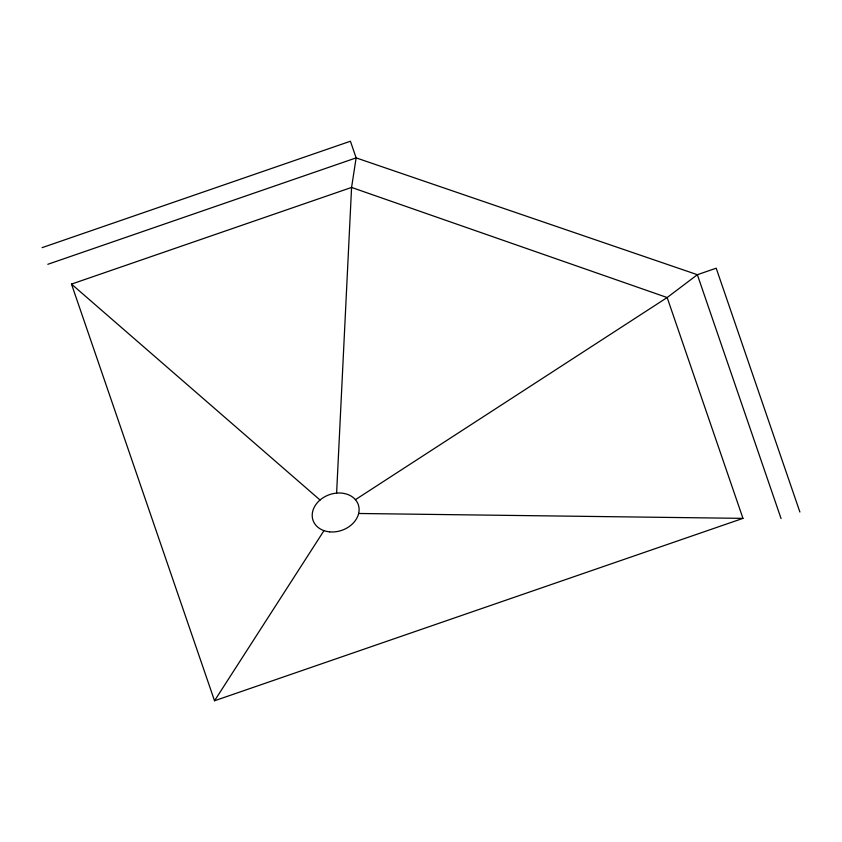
<?xml version="1.0" encoding="UTF-8"?>
<svg xmlns="http://www.w3.org/2000/svg" width="842" height="842" viewBox="0 0 842 842"><rect width="100%" height="100%" fill="white"/><g stroke="black" fill="none" stroke-linecap="round" stroke-linejoin="round"><path stroke-width="1.26" d="M336.611 493.107L351.577 187.44L356.134 157.886L350.419 141.235L42.1 247.653M214.531 700.765L742.97 518.367L667.159 297.542L351.577 187.44L71.496 284.101L214.531 700.765L323.981 530.649M355.419 499.674L667.159 297.542L697.355 274.702L716.195 268.198L799.9 512.041M47.815 264.304L356.134 157.886L697.355 274.702L781.06 518.546M358.66 513.483L742.97 518.367M71.496 284.101L320.044 500.011M329.643 531.86A23.955 18.882 -19.2 0 0 358.303 504.674A23.955 18.882 -19.2 0 0 319.023 500.937A23.955 18.882 -19.2 0 0 329.643 531.86"/></g></svg>
